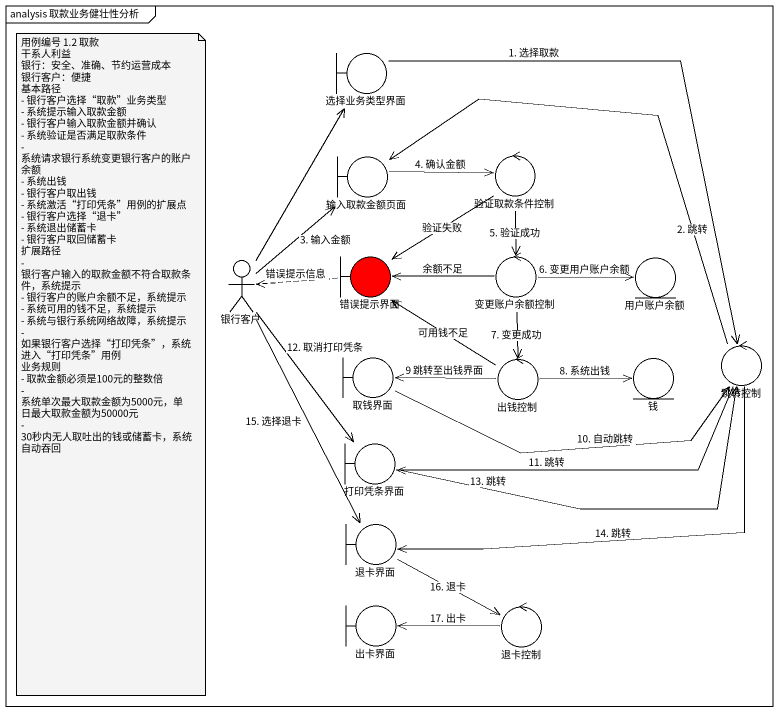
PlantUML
@startuml
mainframe analysis 取款业务健壮性分析
boundary 选择业务类型界面
boundary 输入取款金额页面
control 验证取款条件控制
boundary 错误提示界面 #FF0000
control 变更账户余额控制
entity 用户账户余额
actor 银行客户
boundary 取钱界面
control 出钱控制
entity 钱
control 跳转控制
boundary 打印凭条界面
boundary 退卡界面
boundary 出卡界面
control 退卡控制
选择业务类型界面 --> 跳转控制 : 1. 选择取款
输入取款金额页面 -right-> 验证取款条件控制 : 4. 确认金额
验证取款条件控制 --> 错误提示界面 : 验证失败
验证取款条件控制 --> 变更账户余额控制 : 5. 验证成功
错误提示界面 .left.> 银行客户 : 错误提示信息
变更账户余额控制 -left-> 错误提示界面 : 余额不足
变更账户余额控制 -right-> 用户账户余额 : 6. 变更用户账户余额
变更账户余额控制 --> 出钱控制 : 7. 变更成功
银行客户 -up-> 选择业务类型界面
银行客户 -up-> 输入取款金额页面 : 3. 输入金额
银行客户 --> 打印凭条界面 : 12. 取消打印凭条
银行客户 --> 退卡界面 : 15. 选择退卡
取钱界面 -right-> 跳转控制 : 10. 自动跳转
出钱控制 -up-> 错误提示界面 : 可用钱不足
出钱控制 -left-> 取钱界面 : 9 跳转至出钱界面
出钱控制 -right-> 钱 : 8. 系统出钱
跳转控制 -left-> 输入取款金额页面 : 2. 跳转
跳转控制 -left-> 打印凭条界面 : 11. 跳转
跳转控制 -left-> 退卡界面 : 14. 跳转
打印凭条界面 -right-> 跳转控制 : 13. 跳转
退卡界面 -right-> 退卡控制 : 16. 退卡
退卡控制 -left-> 出卡界面 : 17. 出卡
note as N1
  用例编号 1.2 取款
  干系人利益
  银行：安全、准确、节约运营成本
  银行客户：便捷
  基本路径
  - 银行客户选择“取款”业务类型
  - 系统提示输入取款金额
  - 银行客户输入取款金额并确认
  - 系统验证是否满足取款条件
  - 系统请求银行系统变更银行客户的账户余额
  - 系统出钱
  - 银行客户取出钱
  - 系统激活“打印凭条”用例的扩展点
  - 银行客户选择“退卡”
  - 系统退出储蓄卡
  - 银行客户取回储蓄卡
  扩展路径
  - 银行客户输入的取款金额不符合取款条件，系统提示
  - 银行客户的账户余额不足，系统提示
  - 系统可用的钱不足，系统提示
  - 系统与银行系统网络故障，系统提示
  - 如果银行客户选择“打印凭条”，系统进入“打印凭条”用例
  业务规则
  - 取款金额必须是100元的整数倍
  - 系统单次最大取款金额为5000元，单日最大取款金额为50000元
  - 30秒内无人取吐出的钱或储蓄卡，系统自动吞回
end note
@enduml
